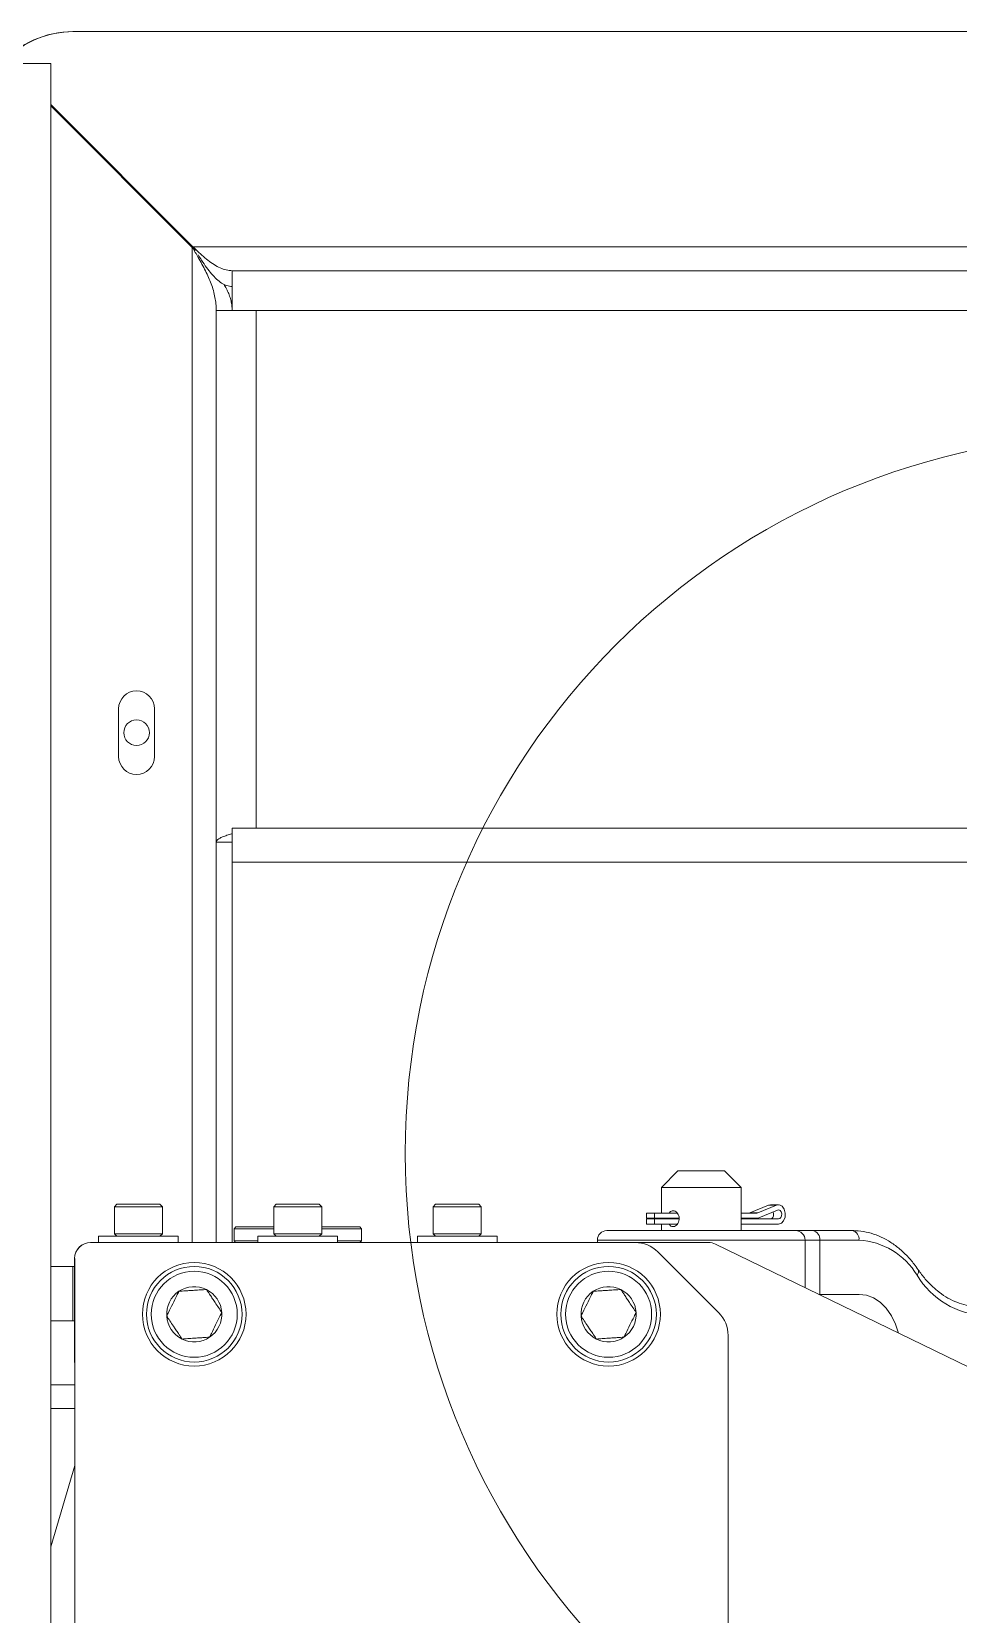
# Model space of a CAD drawing. Header units: millimetres. Extents: x -2048 to 999, y -438 to 438.
# Drawn here: x -953.7 to -769.1, y 122.8 to 438.2 of the extents above; entities that cross this region are included whole.
import ezdxf

# ---------------------------------------------------------------- set-up
doc = ezdxf.new("R2010")
doc.units = ezdxf.units.MM
doc.layers.add('LGV', color=4, linetype='Continuous')
doc.layers.add('Refrence', color=6, linetype='Continuous')

msp = doc.modelspace()

# ---------------------------------------------------------------- linework, layer by layer
at = {"layer": 'LGV', "linetype": 'Continuous', "lineweight": 15}
for p, q in [((-945.51, 438.15), (-945.39, 438.15)), ((-945.51, 438.15), (-945.51, 438.15)), ((-945.39, 438.15), (-472.44, 438.15)), ((-972, 431.8), (-949.9, 431.8)), ((-949.9, 431.8), (-949.9, -431.8)), ((-921.58, 395.29), (-949.9, 423.61)), ((-949.9, 423.35), (-921.7, 395.16)), ((-921.7, 395.16), (-921.7, 196.85)), ((-921.58, 395.29), (-921.12, 394.57)), ((-469.26, 395.29), (-921.58, 395.29)), ((-469.26, 390.52), (-913.77, 390.52)), ((-913.77, 382.59), (-913.77, 390.52)), ((-916.94, 276.67), (-916.94, 382.59)), ((-916.94, 382.59), (-913.77, 382.59)), ((-913.77, 382.59), (-909, 382.59)), ((-909, 382.59), (-909, 279.46)), ((-469.26, 382.59), (-909, 382.59)), ((-936.38, 303.21), (-936.38, 293.69)), ((-929.25, 293.69), (-929.25, 303.21)), ((-913.77, 279.46), (-909, 279.46)), ((-913.77, 272.62), (-913.77, 279.46)), ((-909, 279.46), (-469.26, 279.46)), ((-913.77, 276.67), (-916.94, 276.67)), ((-916.94, 196.85), (-916.94, 276.67)), ((-913.77, 272.62), (-469.26, 272.62)), ((-913.77, 272.62), (-913.77, 196.85)), ((-824.96, 211.14), (-828.25, 207.85)), ((-824.96, 211.14), (-815.66, 211.14)), ((-812.38, 207.85), (-815.66, 211.14)), ((-828.25, 207.85), (-828.25, 202.69)), ((-828.25, 207.85), (-812.38, 207.85)), ((-812.38, 199.23), (-812.38, 207.85)), ((-936.72, 204.47), (-937.2, 203.99)), ((-937.2, 203.99), (-937.2, 198.6)), ((-927.67, 203.99), (-937.2, 203.99)), ((-936.72, 204.47), (-928.15, 204.47)), ((-927.67, 203.99), (-928.15, 204.47)), ((-927.67, 198.6), (-927.67, 203.99)), ((-904.97, 204.47), (-905.45, 203.99)), ((-905.45, 203.99), (-905.45, 198.6)), ((-895.92, 203.99), (-905.45, 203.99)), ((-904.97, 204.47), (-896.4, 204.47)), ((-895.92, 203.99), (-896.4, 204.47)), ((-895.92, 198.6), (-895.92, 203.99)), ((-873.22, 204.47), (-873.7, 203.99)), ((-873.7, 203.99), (-873.7, 198.6)), ((-864.17, 203.99), (-873.7, 203.99)), ((-873.22, 204.47), (-864.65, 204.47)), ((-864.17, 203.99), (-864.65, 204.47)), ((-864.17, 198.6), (-864.17, 203.99)), ((-831.22, 202.69), (-831.22, 201.68)), ((-829.61, 202.69), (-831.22, 202.69)), ((-829.61, 201.68), (-829.61, 202.69)), ((-825.06, 202.69), (-829.61, 202.69)), ((-809.4, 202.69), (-812.38, 202.69)), ((-806.91, 204.3), (-810.64, 202.77)), ((-809.02, 202.77), (-810.64, 202.77)), ((-805.29, 204.3), (-809.02, 202.77)), ((-805.09, 203.33), (-808.82, 201.79)), ((-806.53, 204.38), (-806.91, 204.3)), ((-805.29, 204.3), (-806.91, 204.3)), ((-804.91, 204.38), (-806.53, 204.38)), ((-913, 199.96), (-913.38, 199.58)), ((-913.38, 199.58), (-913.38, 197.17)), ((-905.45, 199.58), (-913.38, 199.58)), ((-913, 199.96), (-905.45, 199.96)), ((-895.92, 199.96), (-888.36, 199.96)), ((-887.98, 199.58), (-895.92, 199.58)), ((-887.98, 199.58), (-888.36, 199.96)), ((-887.98, 197.17), (-887.98, 199.58)), ((-801.52, 199.23), (-839.11, 199.23)), ((-831.22, 201.68), (-829.61, 201.68)), ((-831.22, 200.53), (-831.22, 201.55)), ((-831.22, 201.55), (-829.61, 201.55)), ((-829.61, 200.53), (-831.22, 200.53)), ((-824.71, 201.68), (-829.61, 201.68)), ((-824.7, 201.55), (-829.61, 201.55)), ((-829.61, 201.55), (-829.61, 200.53)), ((-825.05, 200.53), (-829.61, 200.53)), ((-828.25, 201.68), (-828.25, 201.55)), ((-828.25, 200.53), (-828.25, 199.23)), ((-809.4, 201.68), (-812.38, 201.68)), ((-804.91, 201.55), (-812.38, 201.55)), ((-804.91, 200.53), (-812.38, 200.53)), ((-798.06, 199.23), (-801.52, 199.23)), ((-790.23, 199.23), (-798.06, 199.23)), ((-833.46, 196.85), (-941.96, 196.85)), ((-940.37, 198.12), (-940.37, 196.85)), ((-940.37, 198.12), (-924.5, 198.12)), ((-937.2, 198.6), (-936.72, 198.12)), ((-937.2, 198.6), (-927.67, 198.6)), ((-928.15, 198.12), (-927.67, 198.6)), ((-924.5, 196.85), (-924.5, 198.12)), ((-913.38, 197.17), (-913.07, 196.85)), ((-913.38, 197.17), (-908.62, 197.17)), ((-908.62, 198.12), (-908.62, 196.85)), ((-908.62, 198.12), (-892.75, 198.12)), ((-905.45, 198.6), (-904.97, 198.12)), ((-905.45, 198.6), (-895.92, 198.6)), ((-896.4, 198.12), (-895.92, 198.6)), ((-892.75, 196.85), (-892.75, 198.12)), ((-892.75, 197.17), (-887.98, 197.17)), ((-888.3, 196.85), (-887.98, 197.17)), ((-876.87, 198.12), (-876.87, 196.85)), ((-876.87, 198.12), (-861, 198.12)), ((-873.7, 198.6), (-873.22, 198.12)), ((-873.7, 198.6), (-864.17, 198.6)), ((-864.65, 198.12), (-864.17, 198.6)), ((-861, 196.85), (-861, 198.12)), ((-841.01, 197.33), (-841.01, 196.85)), ((-841.01, 197.33), (-799.61, 197.33)), ((-818.88, 196.85), (-833.46, 196.85)), ((-633.4, 107.09), (-817.49, 196.53)), ((-799.61, 187.84), (-799.61, 197.33)), ((-799.61, 197.33), (-796.71, 197.33)), ((-796.71, 186.53), (-796.71, 197.33)), ((-796.71, 197.33), (-788.88, 197.33)), ((-945.15, 193.68), (-945.15, 173.04)), ((-945.13, 193.68), (-945.13, -193.68)), ((-816.82, 182.83), (-828.97, 194.99)), ((-945.15, 192.09), (-949.9, 192.09)), ((-945.51, 192.09), (-945.51, 181.23)), ((-796.91, 186.53), (-796.71, 186.53)), ((-796.71, 186.53), (-788.88, 186.53)), ((-945.15, 181.23), (-949.9, 181.23)), ((-814.96, -178.34), (-814.96, 178.34)), ((-945.15, 173.04), (-945.13, 172.75)), ((-945.13, 168.53), (-949.9, 168.53)), ((-945.13, 163.75), (-949.9, 163.75)), ((-945.13, 152.4), (-949.9, 136.24))]:
    msp.add_line(p, q, dxfattribs=at)
at = {"layer": 'LGV', "linetype": 'Continuous', "lineweight": 15, "flags": 128}
for points in [[(-806.53, 201.55), (-806.26, 201.63), (-806.04, 201.86), (-805.91, 202.2), (-805.89, 202.58), (-805.99, 202.94), (-805.99, 202.95)], [(-804.91, 200.53), (-804.35, 200.71), (-803.89, 201.2), (-803.61, 201.91), (-803.57, 202.73), (-803.77, 203.49), (-804.17, 204.07), (-804.72, 204.36), (-805.29, 204.3)], [(-804.91, 201.55), (-804.65, 201.63), (-804.43, 201.86), (-804.3, 202.2), (-804.28, 202.58), (-804.37, 202.94), (-804.56, 203.22), (-804.82, 203.35), (-805.09, 203.33)], [(-781, 178.8), (-781.59, 180.58), (-782.43, 182.28), (-783.47, 183.75), (-784.67, 184.94), (-786, 185.81), (-787.42, 186.35), (-788.88, 186.53)]]:
    msp.add_lwpolyline(points, dxfattribs=at)
at = {"layer": 'LGV', "linetype": 'Continuous', "lineweight": 15}
for centre, radius in [((-932.81, 298.45), 2.55), ((-921.32, 182.56), 10.32), ((-838.77, 182.56), 10.32), ((-921.32, 182.56), 9.52), ((-921.32, 182.56), 8.57), ((-838.77, 182.56), 9.52), ((-838.77, 182.56), 8.57)]:
    msp.add_circle(centre, radius, dxfattribs=at)
for centre, radius, start, end in [((-945.51, 419.1), 19.05, 90, 138.1897), ((-945.39, 419.1), 19.05, 90, 135), ((-932.81, 303.21), 3.57, 0, 180), ((-932.81, 293.69), 3.57, 180, 0), ((-811.02, 203.69), 0.995, 270.1727, 292.5872), ((-809.41, 203.69), 0.995, 270.1727, 292.5872), ((-839.11, 197.33), 1.9, 90, 180), ((-809.41, 203.2), 1.52, 270.1727, 292.5872), ((-801.52, 197.33), 1.9, 0, 90), ((-798.39, 197.56), 1.7, 351.9508, 78.5789), ((-790.57, 197.56), 1.7, 351.9508, 78.5789), ((-941.97, 193.68), 3.18, 90, 180), ((-941.96, 193.68), 3.18, 90, 180), ((-833.46, 190.5), 6.35, 45, 90), ((-818.88, 193.68), 3.18, 64.0874, 90), ((-789.62, 183), 14.34, 30.9016, 87.0366), ((-777.98, 191.07), 0.96, 313.2183, 22.7743), ((-762.95, 198.97), 16.75, 210.9016, 267.0366), ((-921.32, 182.56), 5.5, 123.7905, 183.7905), ((-921.32, 182.56), 5.5, 63.7905, 123.7905), ((-921.32, 182.56), 5.5, 3.7905, 63.7905), ((-838.77, 182.56), 5.5, 123.7905, 183.7905), ((-838.77, 182.56), 5.5, 63.7905, 123.7905), ((-838.77, 182.56), 5.5, 3.7905, 63.7905), ((-921.32, 182.56), 5.5, 303.7905, 3.7905), ((-838.77, 182.56), 5.5, 303.7905, 3.7905), ((-921.32, 182.56), 5.5, 183.7905, 243.7905), ((-838.77, 182.56), 5.5, 183.7905, 243.7905), ((-821.31, 178.34), 6.35, 0, 45), ((-921.32, 182.56), 5.5, 243.7905, 303.7905), ((-838.77, 182.56), 5.5, 243.7905, 303.7905)]:
    msp.add_arc(centre, radius, start, end, dxfattribs=at)
for points, knots in [([(-916.94, 382.59), (-916.95, 383.02), (-916.98, 383.89), (-917.17, 385.21), (-917.49, 386.54), (-917.92, 387.87), (-918.45, 389.18), (-919.07, 390.5), (-919.77, 391.83), (-920.46, 393.06), (-921.11, 394.17), (-921.51, 394.83), (-921.7, 395.16)], [0, 0, 0, 0, 0.103404, 0.207526, 0.313865, 0.420985, 0.524389, 0.62851, 0.734849, 0.84197, 0.920826, 1, 1, 1, 1]), ([(-921.12, 394.57), (-921.14, 394.59), (-921.33, 394.79), (-921.53, 394.99), (-921.7, 395.16)], [0, 0, 0, 0, 0.115382, 1, 1, 1, 1]), ([(-921.58, 395.29), (-920.78, 394.53), (-919.18, 392.99), (-916.76, 391.21), (-914.95, 390.57), (-913.95, 390.53), (-913.77, 390.52)], [0, 0, 0, 0, 0.304474, 0.615892, 0.9273553, 1, 1, 1, 1]), ([(-920.56, 393.7), (-920.32, 393.33), (-919.43, 391.91), (-917.87, 389.76), (-916.2, 388.17), (-914.83, 387.46), (-914.12, 387.39), (-913.77, 387.35)], [0, 0, 0, 0, 0.104459, 0.395667, 0.686968, 0.840918, 1, 1, 1, 1]), ([(-913.77, 382.59), (-913.78, 382.9), (-913.8, 383.53), (-913.97, 384.49), (-914.25, 385.45), (-914.64, 386.42), (-915.03, 387.21), (-915.32, 387.67), (-915.41, 387.82)], [0, 0, 0, 0, 0.180047, 0.361345, 0.546558, 0.733134, 0.913181, 1, 1, 1, 1]), ([(-913.77, 278.31), (-913.87, 278.28), (-914.34, 278.16), (-915.06, 277.92), (-915.87, 277.62), (-916.46, 277.31), (-916.86, 276.99), (-916.91, 276.78), (-916.94, 276.67)], [0, 0, 0, 0, 0.049536, 0.23374, 0.423286, 0.60749, 0.797036, 1, 1, 1, 1]), ([(-825.93, 203.2), (-826.04, 203.18), (-826.27, 203.15), (-826.53, 202.96), (-826.63, 202.76), (-826.67, 202.69)], [0, 0, 0, 0, 0.384328, 0.792852, 1, 1, 1, 1]), ([(-825.93, 200.02), (-825.89, 200.03), (-825.72, 200.03), (-825.42, 200.15), (-825.07, 200.45), (-824.81, 200.89), (-824.67, 201.41), (-824.69, 201.95), (-824.86, 202.45), (-825.15, 202.85), (-825.51, 203.13), (-825.78, 203.2), (-825.92, 203.2), (-825.93, 203.2)], [0, 0, 0, 0, 0.033942, 0.139102, 0.244942, 0.352621, 0.460509, 0.566548, 0.671589, 0.77801, 0.886051, 0.993452, 1, 1, 1, 1]), ([(-826.93, 201.68), (-826.93, 201.65), (-826.94, 201.61), (-826.93, 201.57), (-826.93, 201.55)], [0, 0, 0, 0, 0.498466, 1, 1, 1, 1]), ([(-826.67, 200.53), (-826.62, 200.44), (-826.49, 200.22), (-826.22, 200.06), (-826.01, 200.03), (-825.93, 200.02)], [0, 0, 0, 0, 0.299327, 0.717419, 1, 1, 1, 1]), ([(-777.09, 191.44), (-777.35, 191.8), (-778.08, 192.84), (-779.42, 194.37), (-781.14, 195.94), (-783, 197.23), (-784.95, 198.21), (-786.96, 198.88), (-788.73, 199.19), (-789.83, 199.22), (-790.23, 199.23)], [0, 0, 0, 0, 0.0763485, 0.2184848, 0.3604454, 0.5017443, 0.6420705, 0.7812159, 0.9191894, 1, 1, 1, 1]), ([(-765.16, 184.15), (-765.47, 184.16), (-766.41, 184.18), (-767.97, 184.45), (-769.82, 185.07), (-771.62, 186), (-773.33, 187.22), (-774.94, 188.71), (-776.18, 190.15), (-776.86, 191.12), (-777.09, 191.44)], [0, 0, 0, 0, 0.070986, 0.216923, 0.362319, 0.506326, 0.648789, 0.789975, 0.93028, 1, 1, 1, 1]), ([(-924.38, 187.13), (-924.52, 186.85), (-924.91, 186.07), (-925.62, 184.61), (-926.31, 183.21), (-926.69, 182.44), (-926.81, 182.2)], [0, 0, 0, 0, 0.1809422, 0.5062926, 0.8439745, 1, 1, 1, 1]), ([(-918.89, 187.5), (-919.27, 187.47), (-920.03, 187.42), (-921.16, 187.35), (-922.18, 187.28), (-923, 187.22), (-923.74, 187.18), (-924.17, 187.15), (-924.38, 187.13)], [0, 0, 0, 0, 0.216132, 0.439653, 0.593268, 0.752017, 0.875441, 1, 1, 1, 1]), ([(-915.83, 182.93), (-916.04, 183.24), (-916.47, 183.88), (-917.1, 184.81), (-917.67, 185.67), (-918.12, 186.35), (-918.53, 186.96), (-918.77, 187.32), (-918.89, 187.5)], [0, 0, 0, 0, 0.216132, 0.439653, 0.593268, 0.752017, 0.875441, 1, 1, 1, 1]), ([(-841.83, 187.13), (-841.97, 186.85), (-842.36, 186.07), (-843.07, 184.61), (-843.76, 183.21), (-844.14, 182.44), (-844.26, 182.2)], [0, 0, 0, 0, 0.1809422, 0.5062926, 0.8439745, 1, 1, 1, 1]), ([(-836.34, 187.5), (-836.72, 187.47), (-837.48, 187.42), (-838.61, 187.35), (-839.63, 187.28), (-840.45, 187.22), (-841.19, 187.18), (-841.62, 187.15), (-841.83, 187.13)], [0, 0, 0, 0, 0.216132, 0.439653, 0.593268, 0.752017, 0.875441, 1, 1, 1, 1]), ([(-833.28, 182.93), (-833.49, 183.24), (-833.92, 183.88), (-834.55, 184.81), (-835.12, 185.67), (-835.57, 186.35), (-835.98, 186.96), (-836.22, 187.32), (-836.34, 187.5)], [0, 0, 0, 0, 0.216132, 0.439653, 0.593268, 0.752017, 0.875441, 1, 1, 1, 1]), ([(-918.26, 177.99), (-918.14, 178.23), (-917.77, 179), (-917.08, 180.4), (-916.36, 181.86), (-915.97, 182.65), (-915.83, 182.93)], [0, 0, 0, 0, 0.156025, 0.493707, 0.819058, 1, 1, 1, 1]), ([(-835.71, 177.99), (-835.59, 178.23), (-835.22, 179), (-834.53, 180.4), (-833.81, 181.86), (-833.42, 182.65), (-833.28, 182.93)], [0, 0, 0, 0, 0.156025, 0.493707, 0.819058, 1, 1, 1, 1]), ([(-926.81, 182.2), (-926.6, 181.89), (-926.17, 181.25), (-925.55, 180.31), (-924.97, 179.46), (-924.52, 178.78), (-924.11, 178.16), (-923.87, 177.81), (-923.75, 177.63)], [0, 0, 0, 0, 0.216132, 0.439653, 0.593268, 0.752017, 0.875441, 1, 1, 1, 1]), ([(-844.26, 182.2), (-844.05, 181.89), (-843.62, 181.25), (-843, 180.31), (-842.42, 179.46), (-841.97, 178.78), (-841.56, 178.16), (-841.32, 177.81), (-841.2, 177.63)], [0, 0, 0, 0, 0.216132, 0.439653, 0.593268, 0.752017, 0.875441, 1, 1, 1, 1]), ([(-923.75, 177.63), (-923.37, 177.65), (-922.61, 177.7), (-921.49, 177.78), (-920.46, 177.85), (-919.64, 177.9), (-918.91, 177.95), (-918.48, 177.98), (-918.26, 177.99)], [0, 0, 0, 0, 0.2161315, 0.4396527, 0.593268, 0.7520173, 0.8754407, 1, 1, 1, 1]), ([(-841.2, 177.63), (-840.82, 177.65), (-840.06, 177.7), (-838.94, 177.78), (-837.91, 177.85), (-837.09, 177.9), (-836.36, 177.95), (-835.93, 177.98), (-835.71, 177.99)], [0, 0, 0, 0, 0.2161315, 0.4396527, 0.593268, 0.7520173, 0.8754407, 1, 1, 1, 1])]:
    msp.add_open_spline(points, degree=3, knots=knots, dxfattribs=at)
at = {"layer": 'Refrence', "linetype": 'Continuous', "lineweight": 0}
msp.add_circle((-735.96, 214.63), 143.32, dxfattribs=at)

doc.saveas('drawing.dxf')
